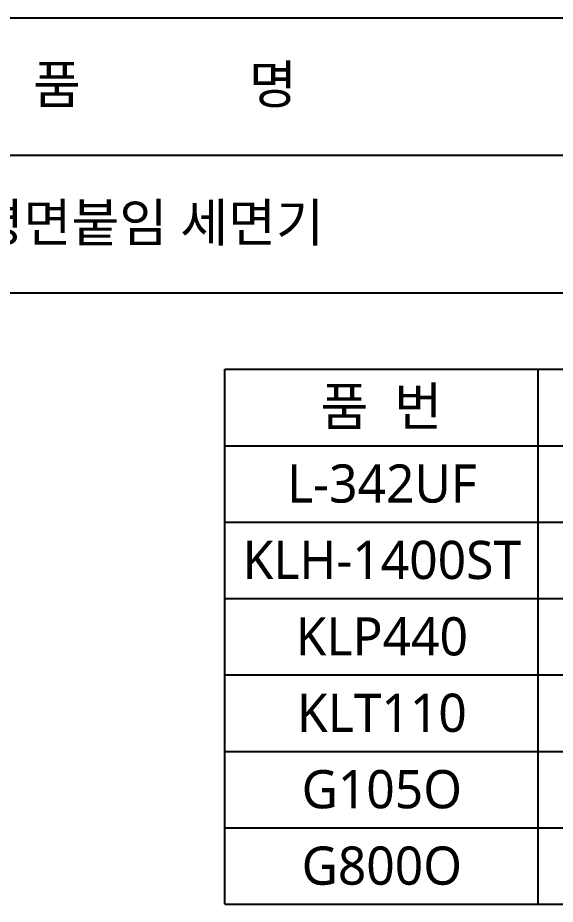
# Model space of a CAD drawing. Header units: millimetres. Extents: x 0 to 1800, y -67 to 2530.
# Drawn here: x 819 to 1171, y 1950 to 2530 of the extents above; entities that cross this region are included whole.
import ezdxf
from ezdxf.enums import TextEntityAlignment as Align

# ---------------------------------------------------------------- set-up
doc = ezdxf.new("R2010")
doc.units = ezdxf.units.MM
doc.layers.add('TEXT', color=7, linetype='Continuous')
doc.layers.add('도각라인', color=7, linetype='Continuous')
doc.styles.add('맑은고딕_통일', font='malgun.ttf', dxfattribs={"height": 25})

msp = doc.modelspace()

# ---------------------------------------------------------------- linework, layer by layer
at = {"layer": '도각라인'}
for p, q in [((0, 2530), (1800, 2530)), ((520, 2440), (1800, 2440)), ((0, 2350), (1800, 2350)), ((955, 2300), (1770, 2300)), ((955, 1950), (955, 2300)), ((1160, 1950), (1160, 2300)), ((955, 2250), (1770, 2250)), ((955, 2200), (1770, 2200)), ((955, 2150), (1770, 2150)), ((955, 2100), (1770, 2100)), ((955, 2050), (1770, 2050)), ((955, 2000), (1770, 2000)), ((955, 1950), (1770, 1950))]:
    msp.add_line(p, q, dxfattribs=at)

# ---------------------------------------------------------------- texts
at = {"layer": 'TEXT', "style": '맑은고딕_통일'}
for s, p in [('품             명', (915.69, 2486.4)), ('평면붙임 세면기', (905.77, 2396)), ('품  번', (1057.31, 2275.73)), ('L-342UF', (1057.7, 2225.28)), ('KLH-1400ST', (1057.7, 2175.28)), ('KLP440', (1057.7, 2125.28)), ('KLT110', (1057.7, 2075.28)), ('G105O', (1057.7, 2025.28)), ('G800O', (1057.7, 1975.28))]:
    msp.add_text(s, height=25, dxfattribs=at).set_placement(p, align=Align.MIDDLE_CENTER)

doc.saveas('drawing.dxf')
